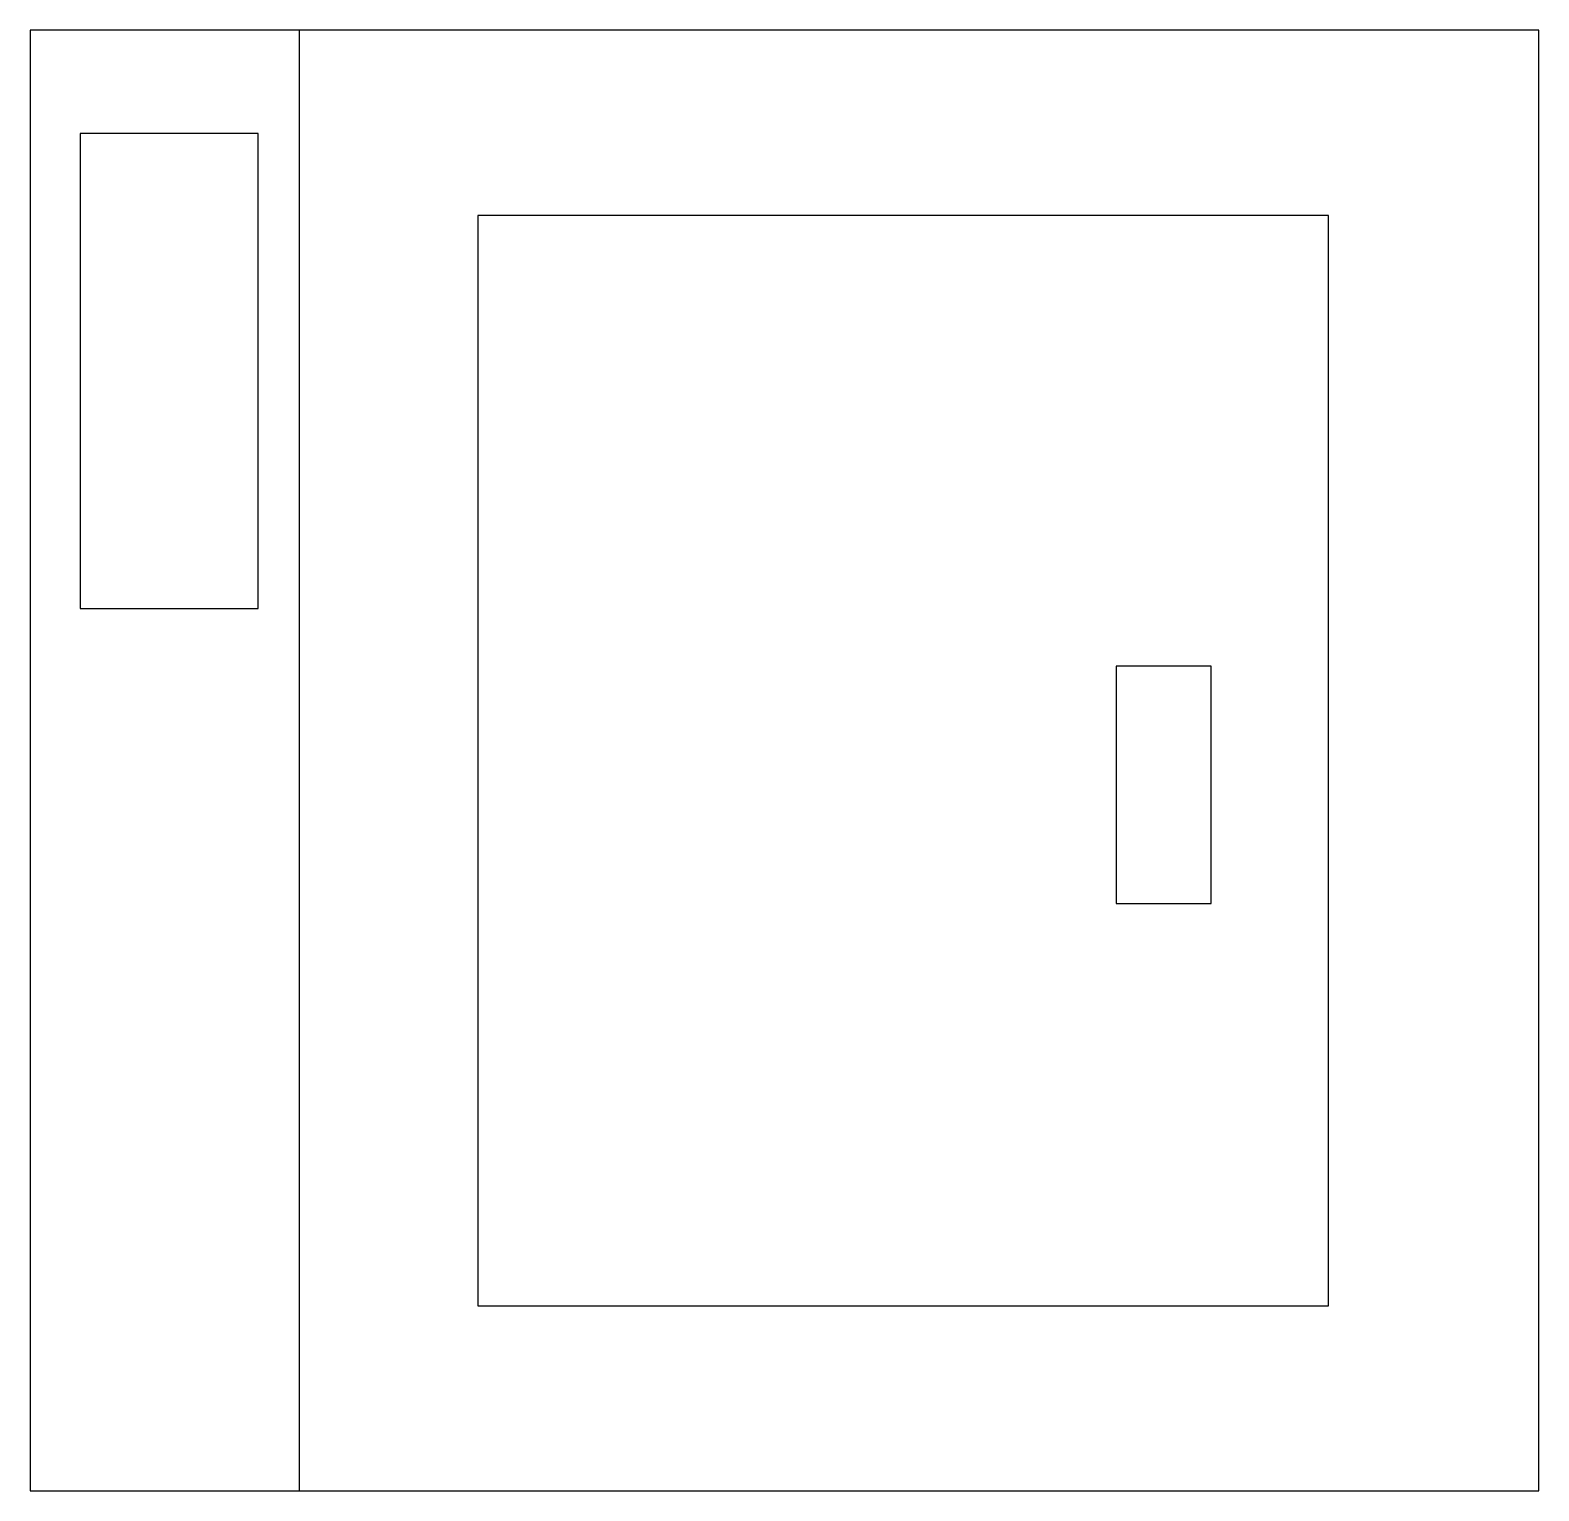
# Model space of a CAD drawing. Header units: centimetres. Extents: x 0 to 63.5, y -30.8 to 30.8.
import ezdxf

# ---------------------------------------------------------------- set-up
doc = ezdxf.new("R2010")
doc.units = ezdxf.units.CM

msp = doc.modelspace()

# ---------------------------------------------------------------- linework, layer by layer
msp.add_line((11.327, 30.75), (11.327, -30.75))
for points in [[(0, 30.75), (0, -30.75), (63.5, -30.75), (63.5, 30.75)], [(9.594, 6.395), (9.594, 26.395), (2.101, 26.395), (2.101, 6.395)], [(54.648, 22.949), (18.841, 22.949), (18.841, -22.957), (54.648, -22.957)], [(49.711, 3.974), (45.711, 3.974), (45.711, -6.026), (49.711, -6.026)]]:
    msp.add_lwpolyline(points, close=True)

doc.saveas('drawing.dxf')
